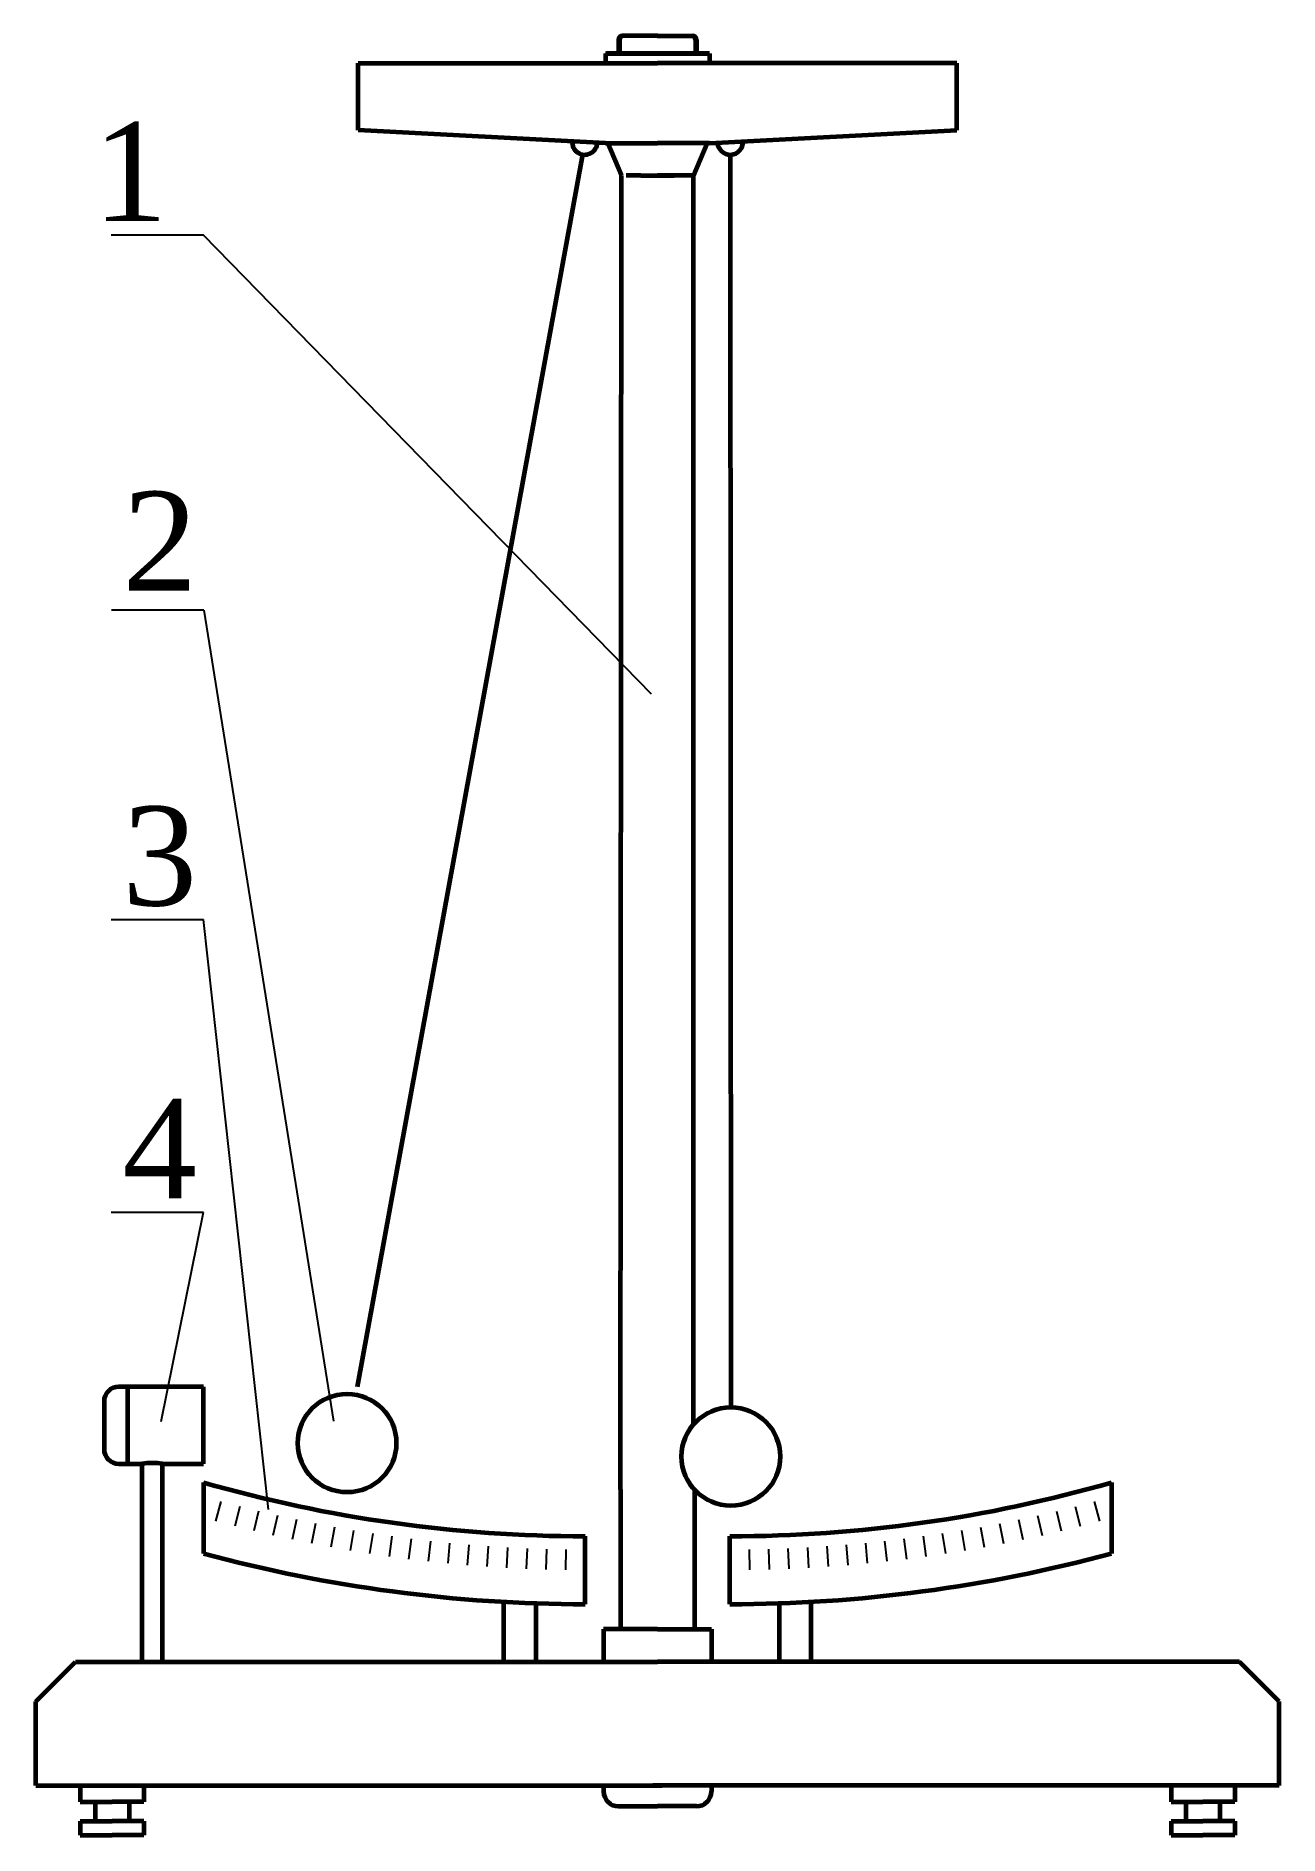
# Paper-space layout 'Чертёж' of a CAD drawing. Header units: millimetres. Extents: x 30.1 to 92.9, y 148.1 to 238.8.
import ezdxf

# ---------------------------------------------------------------- set-up
doc = ezdxf.new("R2010")
doc.units = ezdxf.units.MM
doc.linetypes.add('GOST2.303 5', pattern=[24, 20, -1.5, 1, -1.5])
for name, color, linetype, lineweight in [('Выноски', 7, 'Continuous', 25), ('Осевые', 7, 'GOST2.303 5', 25), ('Основные', 7, 'Continuous', 60), ('Текст', 7, 'GOST2.303 5', 35), ('Тонкие', 7, 'Continuous', 25)]:
    doc.layers.add(name, color=color, linetype=linetype, lineweight=lineweight)
doc.styles.add('таймс5', font='times.ttf', dxfattribs={"height": 5})

psp = doc.layouts.new('Чертёж')

# ---------------------------------------------------------------- linework, layer by layer
at = {"layer": 'Выноски'}
for p, q in [((38.595, 228.782), (33.941, 228.782)), ((61.197, 205.622), (38.595, 228.782)), ((38.616, 209.871), (33.961, 209.871)), ((45.168, 168.96), (38.625, 209.871)), ((33.941, 194.263), (38.595, 194.263)), ((41.87, 164.496), (38.595, 194.263)), ((33.941, 179.494), (38.595, 179.494)), ((36.456, 168.936), (38.595, 179.494))]:
    psp.add_line(p, q, dxfattribs=at)
at = {"layer": 'Осевые'}
for p, q in [((58.884, 237.946), (58.884, 237.454)), ((58.884, 237.946), (58.884, 237.454)), ((64.116, 237.946), (64.116, 237.454)), ((64.116, 237.946), (64.116, 237.454))]:
    psp.add_line(p, q, dxfattribs=at)
at = {"layer": 'Основные'}
for p, q in [((61.475, 238.829), (59.721, 238.829)), ((61.525, 238.829), (59.772, 238.829)), ((61.475, 238.829), (63.228, 238.829)), ((61.525, 238.829), (63.279, 238.829)), ((58.884, 237.946), (64.065, 237.946)), ((58.884, 237.946), (64.065, 237.946)), ((58.884, 237.946), (58.884, 237.454)), ((64.116, 237.946), (58.935, 237.946)), ((64.116, 237.946), (58.935, 237.946)), ((59.534, 238.642), (59.534, 237.946)), ((59.585, 238.642), (59.585, 237.946)), ((63.415, 238.642), (63.415, 237.946)), ((63.466, 238.642), (63.466, 237.946)), ((64.116, 237.946), (64.116, 237.454)), ((46.406, 234.083), (46.406, 237.454)), ((46.406, 237.454), (58.884, 237.454)), ((58.884, 237.454), (61.5, 237.454)), ((64.116, 237.454), (61.5, 237.454)), ((76.594, 237.454), (64.116, 237.454)), ((76.594, 234.083), (76.594, 237.454)), ((58.884, 233.427), (46.406, 234.083)), ((58.884, 233.427), (61.5, 233.427)), ((59.685, 231.795), (58.999, 233.427)), ((64.116, 233.427), (61.5, 233.427)), ((63.314, 231.795), (64.001, 233.427)), ((64.116, 233.427), (76.594, 234.083)), ((46.361, 170.695), (57.736, 232.849)), ((65.168, 232.841), (65.2, 169.658)), ((59.639, 165.508), (59.685, 231.795)), ((60.662, 231.795), (59.919, 231.795)), ((60.662, 231.795), (62.338, 231.795)), ((63.314, 231.795), (61.5, 231.795)), ((63.314, 168.79), (63.314, 231.795)), ((38.595, 170.695), (34.328, 170.695)), ((34.783, 166.809), (34.783, 170.695)), ((38.595, 166.809), (38.595, 170.695)), ((33.578, 169.945), (33.578, 167.559)), ((34.328, 166.809), (35.503, 166.809)), ((35.503, 156.813), (35.503, 166.809)), ((36.525, 156.813), (36.525, 166.809)), ((36.525, 166.809), (38.595, 166.809)), ((38.595, 165.869), (38.595, 162.291)), ((59.639, 165.508), (59.639, 158.467)), ((63.361, 165.508), (63.361, 158.467)), ((84.405, 165.869), (84.405, 162.291)), ((57.852, 159.732), (57.852, 163.158)), ((65.148, 159.732), (65.148, 163.158)), ((53.743, 156.813), (53.743, 159.847)), ((55.37, 159.774), (55.37, 156.813)), ((67.63, 159.774), (67.63, 156.813)), ((69.257, 156.813), (69.257, 159.847)), ((61.5, 158.467), (58.778, 158.467)), ((58.778, 158.467), (58.778, 156.813)), ((61.5, 158.467), (64.221, 158.467)), ((64.221, 158.467), (64.221, 156.813)), ((30.146, 154.813), (32.146, 156.813)), ((32.146, 156.813), (61.5, 156.813)), ((41.835, 156.813), (61.5, 156.813)), ((81.165, 156.813), (61.5, 156.813)), ((90.854, 156.813), (61.5, 156.813)), ((92.854, 154.813), (90.854, 156.813)), ((30.146, 150.578), (30.146, 154.813)), ((92.854, 150.578), (92.854, 154.813)), ((30.146, 150.578), (61.733, 150.578)), ((32.373, 150.578), (32.373, 149.762)), ((32.373, 149.762), (33.983, 149.762)), ((33.127, 149.762), (33.127, 148.78)), ((35.593, 149.762), (33.983, 149.762)), ((34.839, 149.762), (34.839, 148.78)), ((35.593, 150.578), (35.593, 149.762)), ((39.835, 150.578), (61.733, 150.578)), ((58.778, 150.578), (58.778, 150.281)), ((83.165, 150.578), (61.266, 150.578)), ((92.854, 150.578), (61.266, 150.578)), ((64.221, 150.578), (64.221, 150.281)), ((87.406, 150.578), (87.406, 149.762)), ((87.406, 149.762), (89.017, 149.762)), ((88.16, 149.762), (88.16, 148.78)), ((90.627, 149.762), (89.017, 149.762)), ((89.873, 149.762), (89.873, 148.78)), ((90.627, 150.578), (90.627, 149.762)), ((59.528, 149.531), (61.5, 149.531)), ((63.471, 149.531), (61.5, 149.531)), ((32.373, 148.78), (32.373, 148.082)), ((32.373, 148.78), (33.983, 148.78)), ((32.373, 148.082), (33.983, 148.082)), ((35.593, 148.78), (33.983, 148.78)), ((35.593, 148.082), (33.983, 148.082)), ((35.593, 148.78), (35.593, 148.082)), ((87.406, 148.78), (87.406, 148.082)), ((87.406, 148.78), (89.017, 148.78)), ((87.406, 148.082), (89.017, 148.082)), ((90.627, 148.78), (89.017, 148.78)), ((90.627, 148.082), (89.017, 148.082)), ((90.627, 148.78), (90.627, 148.082))]:
    psp.add_line(p, q, dxfattribs=at)
for centre in [(45.841, 167.853), (65.201, 167.175)]:
    psp.add_circle(centre, 2.483, dxfattribs=at)
for centre, radius, start, end in [((59.721, 238.642), 0.187, 90, 180), ((59.772, 238.642), 0.187, 90, 180), ((63.228, 238.642), 0.187, 0, 90), ((63.279, 238.642), 0.187, 0, 90), ((57.832, 233.482), 0.641, 176.99083, 356.99083), ((65.168, 233.482), 0.641, 183.00917, 3.00917), ((34.328, 169.945), 0.75, 90, 180), ((34.328, 167.559), 0.75, 180, 270), ((36.014, 162.779), 4.062, 82.77048, 97.22952), ((57.852, 232.904), 69.746, 253.97263, 270), ((65.148, 232.904), 69.746, 270, 286.02737), ((57.852, 233.481), 73.749, 254.86401, 270), ((65.148, 233.481), 73.749, 270, 285.13599), ((59.528, 150.281), 0.75, 180, 270), ((63.471, 150.281), 0.75, 270, 0)]:
    psp.add_arc(centre, radius, start, end, dxfattribs=at)
at = {"layer": 'Тонкие'}
for p, q in [((39.475, 164.899), (39.209, 163.906)), ((40.422, 164.652), (40.17, 163.656)), ((41.372, 164.418), (41.133, 163.419)), ((81.628, 164.418), (81.866, 163.419)), ((82.578, 164.652), (82.83, 163.656)), ((83.525, 164.899), (83.791, 163.906)), ((42.325, 164.198), (42.1, 163.195)), ((43.281, 163.99), (43.07, 162.985)), ((44.24, 163.796), (44.043, 162.788)), ((45.201, 163.615), (45.018, 162.604)), ((46.165, 163.448), (45.996, 162.434)), ((76.835, 163.448), (77.004, 162.434)), ((77.798, 163.615), (77.981, 162.604)), ((78.76, 163.796), (78.957, 162.788)), ((79.719, 163.99), (79.93, 162.985)), ((80.675, 164.198), (80.899, 163.195)), ((47.131, 163.293), (46.976, 162.278)), ((48.099, 163.152), (47.958, 162.135)), ((49.069, 163.025), (48.942, 162.005)), ((50.041, 162.91), (49.928, 161.889)), ((51.014, 162.809), (50.915, 161.787)), ((51.988, 162.722), (51.904, 161.698)), ((52.964, 162.648), (52.893, 161.623)), ((53.94, 162.587), (53.884, 161.561)), ((54.918, 162.54), (54.875, 161.513)), ((55.895, 162.506), (55.867, 161.479)), ((56.873, 162.486), (56.859, 161.459)), ((57.852, 162.479), (57.852, 161.452)), ((65.148, 162.479), (65.148, 161.452)), ((66.126, 162.486), (66.14, 161.459)), ((67.104, 162.506), (67.133, 161.479)), ((68.082, 162.54), (68.125, 161.513)), ((69.059, 162.587), (69.116, 161.561)), ((70.036, 162.648), (70.107, 161.623)), ((71.011, 162.722), (71.096, 161.698)), ((71.986, 162.809), (72.085, 161.787)), ((72.959, 162.91), (73.072, 161.889)), ((73.93, 163.025), (74.058, 162.005)), ((74.9, 163.152), (75.042, 162.135)), ((75.868, 163.293), (76.024, 162.278))]:
    psp.add_line(p, q, dxfattribs=at)

# ---------------------------------------------------------------- texts
at = {"layer": 'Текст', "char_height": 5, "width": 2.76946, "style": 'таймс5'}
for s, insert, attachment_point in [('1', (36.788, 234.49), 3), ('2', (34.514, 215.849), 1), ('3', (34.499, 199.972), 1), ('4', (34.499, 185.203), 1)]:
    psp.add_mtext(s, dxfattribs=dict(at, insert=insert, attachment_point=attachment_point))

doc.saveas('drawing.dxf')
